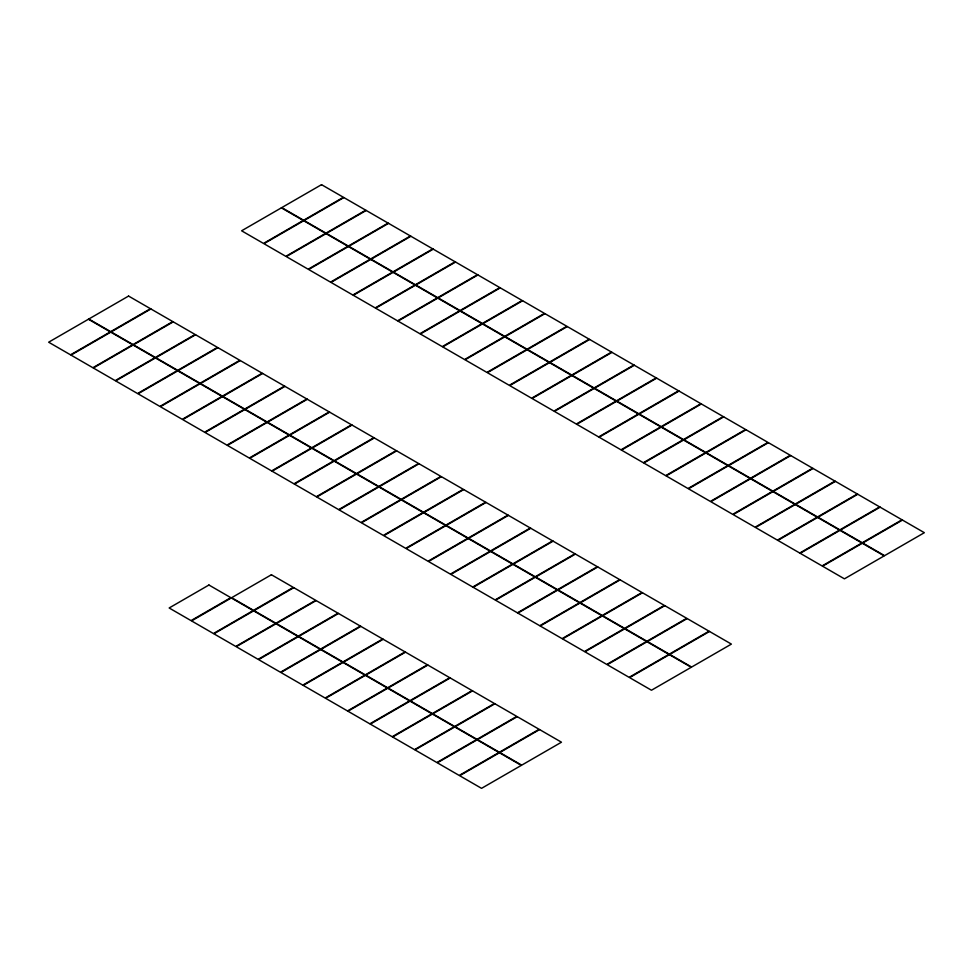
<?xml version="1.0" encoding="UTF-8"?>
<svg xmlns="http://www.w3.org/2000/svg" width="973" height="973" viewBox="0 0 973 973"><rect width="100%" height="100%" fill="white"/><g stroke="black" fill="none" stroke-linecap="round" stroke-linejoin="round"><path stroke-width="1.46" d="M88.421 319.241L48.65 342.204L70.53 354.829L110.302 331.878L88.421 319.241M128.57 296.06L88.798 319.022L110.679 331.647L150.45 308.696L128.57 296.06M281.367 207.845L241.608 230.796L263.488 243.432L303.248 220.47L281.367 207.845M321.528 184.663L281.756 207.614L303.637 220.251L343.408 197.288L321.528 184.663M110.764 332.146L70.993 355.096L92.873 367.733L132.644 344.77L110.764 332.146M150.912 308.964L111.141 331.915L133.021 344.551L172.793 321.589L150.912 308.964M303.71 220.737L263.951 243.7L285.831 256.337L325.59 233.374L303.71 220.737M343.87 197.555L304.099 220.518L325.979 233.155L365.751 210.192L343.87 197.555M133.106 345.038L93.335 368.001L115.215 380.638L154.987 357.675L133.106 345.038M173.255 321.856L133.496 344.819L155.376 357.456L195.135 334.493L173.255 321.856M326.064 233.642L286.293 256.604L308.173 269.229L347.945 246.266L326.064 233.642M366.213 210.46L326.441 233.423L348.322 246.047L388.093 223.097L366.213 210.46M155.449 357.942L115.678 380.905L137.558 393.53L177.329 370.579L155.449 357.942M195.597 334.761L155.838 357.723L177.718 370.348L217.478 347.397L195.597 334.761M348.407 246.534L308.636 269.497L330.516 282.134L370.287 259.171L348.407 246.534M388.555 223.352L348.784 246.315L370.664 258.952L410.436 235.989L388.555 223.352M177.791 370.847L138.032 393.797L159.913 406.434L199.672 383.471L177.791 370.847M217.94 347.665L178.181 370.616L200.061 383.253L239.82 360.29L217.94 347.665M370.749 259.438L330.978 282.401L352.858 295.038L392.63 272.075L370.749 259.438M410.898 236.257L371.127 259.219L393.019 271.856L432.778 248.893L410.898 236.257M200.134 383.739L160.375 406.702L182.255 419.339L222.014 396.376L200.134 383.739M240.295 360.557L200.523 383.52L222.403 396.157L262.175 373.194L240.295 360.557M393.092 272.343L353.321 295.293L375.201 307.93L414.972 284.967L393.092 272.343M433.24 249.161L393.481 272.124L415.362 284.748L455.121 261.786L433.24 249.161M222.476 396.643L182.717 419.606L204.598 432.231L244.357 409.28L222.476 396.643M262.637 373.462L222.866 396.425L244.746 409.049L284.517 386.099L262.637 373.462M415.435 285.235L375.663 308.198L397.556 320.835L437.315 297.872L415.435 285.235M455.583 262.053L415.824 285.016L437.704 297.653L477.463 274.69L455.583 262.053M244.831 409.536L205.06 432.499L226.94 445.135L266.711 422.173L244.831 409.536M284.98 386.366L245.208 409.317L267.089 421.954L306.86 398.991L284.98 386.366M437.777 298.139L398.018 321.102L419.898 333.727L459.657 310.776L437.777 298.139M477.925 274.958L438.166 297.92L460.047 310.545L499.818 287.594L477.925 274.958M267.174 422.44L227.402 445.403L249.283 458.04L289.054 435.077L267.174 422.44M307.322 399.258L267.551 422.221L289.431 434.858L329.202 411.895L307.322 399.258M460.12 311.044L420.36 333.994L442.241 346.631L482 323.668L460.12 311.044M500.28 287.862L460.509 310.813L482.389 323.45L522.16 300.487L500.28 287.862M289.516 435.345L249.745 458.307L271.625 470.932L311.396 447.969L289.516 435.345M329.665 412.163L289.893 435.126L311.774 447.75L351.545 424.8L329.665 412.163M482.462 323.936L442.703 346.899L464.583 359.536L504.355 336.573L482.462 323.936M522.623 300.754L482.851 323.717L504.732 336.354L544.503 313.391L522.623 300.754M311.859 448.237L272.087 471.2L293.968 483.836L333.739 460.874L311.859 448.237M352.007 425.055L312.248 448.018L334.128 460.655L373.887 437.692L352.007 425.055M504.817 336.84L465.045 359.803L486.926 372.428L526.697 349.477L504.817 336.84M544.965 313.659L505.194 336.622L527.074 349.246L566.845 326.296L544.965 313.659M334.201 461.141L294.43 484.104L316.31 496.729L356.082 473.778L334.201 461.141M374.35 437.959L334.59 460.922L356.471 473.559L396.23 450.596L374.35 437.959M527.159 349.745L487.388 372.695L509.268 385.332L549.04 362.37L527.159 349.745M567.308 326.563L527.536 349.514L549.417 362.151L589.188 339.188L567.308 326.563M356.544 474.046L316.784 496.996L338.665 509.633L378.424 486.67L356.544 474.046M396.692 450.864L356.933 473.815L378.813 486.451L418.585 463.489L396.692 450.864M549.502 362.637L509.73 385.6L531.611 398.237L571.382 375.274L549.502 362.637M589.65 339.455L549.891 362.418L571.771 375.055L611.531 352.092L589.65 339.455M208.927 585.016L169.156 607.979L191.036 620.616L230.808 597.653L208.927 585.016M378.886 486.938L339.127 509.901L361.007 522.537L400.767 499.575L378.886 486.938M419.047 463.756L379.275 486.719L401.156 499.356L440.927 476.393L419.047 463.756M571.844 375.542L532.073 398.504L553.953 411.129L593.725 388.178L571.844 375.542M611.993 352.36L572.233 375.323L594.114 387.947L633.873 364.997L611.993 352.36M231.306 597.945L191.547 620.908L213.428 633.545L253.187 610.582L231.306 597.945M271.418 574.739L231.647 597.702L253.527 610.339L293.299 587.376L271.418 574.739M401.229 499.842L361.469 522.805L383.35 535.43L423.109 512.479L401.229 499.842M441.389 476.661L401.618 499.623L423.498 512.248L463.27 489.297L441.389 476.661M594.187 388.446L554.415 411.397L576.308 424.033L616.067 401.071L594.187 388.446M634.335 365.264L594.576 388.215L616.456 400.852L656.216 377.889L634.335 365.264M253.649 610.849L213.89 633.812L235.77 646.437L275.541 623.486L253.649 610.849M293.81 587.668L254.038 610.63L275.918 623.255L315.69 600.305L293.81 587.668M423.583 512.747L383.812 535.697L405.692 548.334L445.464 525.371L423.583 512.747M463.732 489.565L423.96 512.516L445.841 525.152L485.612 502.19L463.732 489.565M616.529 401.338L576.77 424.301L598.65 436.938L638.41 413.975L616.529 401.338M656.69 378.156L616.918 401.119L638.799 413.756L678.57 390.793L656.69 378.156M276.004 623.754L236.232 646.704L258.113 659.341L297.884 636.378L276.004 623.754M316.152 600.572L276.381 623.523L298.261 636.16L338.032 613.197L316.152 600.572M445.926 525.639L406.155 548.602L428.035 561.239L467.806 538.276L445.926 525.639M486.074 502.457L446.303 525.42L468.183 538.057L507.955 515.094L486.074 502.457M638.872 414.243L599.113 437.205L620.993 449.83L660.752 426.879L638.872 414.243M679.032 391.061L639.261 414.024L661.141 426.648L700.913 403.698L679.032 391.061M298.346 636.646L258.575 659.609L280.455 672.246L320.226 649.283L298.346 636.646M338.495 613.464L298.723 636.427L320.604 649.064L360.375 626.101L338.495 613.464M468.268 538.543L428.497 561.506L450.377 574.131L490.149 551.18L468.268 538.543M508.417 515.362L468.645 538.324L490.538 550.949L530.297 527.998L508.417 515.362M661.214 427.147L621.455 450.098L643.335 462.734L683.107 439.772L661.214 427.147M701.375 403.965L661.604 426.916L683.484 439.553L723.255 416.59L701.375 403.965M320.689 649.55L280.917 672.513L302.798 685.138L342.569 662.187L320.689 649.55M360.837 626.369L321.078 649.332L342.958 661.956L382.717 639.006L360.837 626.369M490.611 551.448L450.84 574.398L472.72 587.035L512.491 564.072L490.611 551.448M530.759 528.266L491 551.217L512.88 563.854L552.64 540.891L530.759 528.266M683.569 440.039L643.798 463.002L665.678 475.639L705.449 452.676L683.569 440.039M723.717 416.858L683.946 439.82L705.826 452.457L745.598 429.494L723.717 416.858M343.031 662.455L303.26 685.406L325.14 698.042L364.911 675.08L343.031 662.455M383.18 639.273L343.42 662.224L365.301 674.861L405.06 651.898L383.18 639.273M512.953 564.34L473.182 587.303L495.075 599.94L534.834 576.977L512.953 564.34M553.102 541.158L513.343 564.121L535.223 576.758L574.982 553.795L553.102 541.158M705.912 452.944L666.14 475.906L688.02 488.531L727.792 465.581L705.912 452.944M746.06 429.762L706.289 452.725L728.169 465.349L767.94 442.399L746.06 429.762M365.374 675.347L325.614 698.31L347.495 710.947L387.254 687.984L365.374 675.347M405.522 652.165L365.763 675.128L387.643 687.765L427.402 664.802L405.522 652.165M535.296 577.244L495.537 600.207L517.417 612.832L557.176 589.881L535.296 577.244M575.444 554.063L535.685 577.025L557.565 589.65L597.337 566.7L575.444 554.063M728.254 465.848L688.483 488.799L710.363 501.436L750.134 478.473L728.254 465.848M768.402 442.666L728.643 465.617L750.524 478.254L790.283 455.291L768.402 442.666M387.716 688.252L347.957 711.214L369.837 723.839L409.597 700.876L387.716 688.252M427.877 665.07L388.105 688.033L409.986 700.657L449.757 677.707L427.877 665.07M557.638 590.149L517.879 613.099L539.76 625.736L579.519 602.774L557.638 590.149M597.799 566.967L558.028 589.918L579.908 602.555L619.679 579.592L597.799 566.967M750.597 478.74L710.825 501.703L732.705 514.34L772.477 491.377L750.597 478.74M790.745 455.559L750.986 478.521L772.866 491.158L812.625 468.195L790.745 455.559M410.059 701.144L370.299 724.107L392.18 736.743L431.939 713.781L410.059 701.144M450.219 677.962L410.448 700.925L432.328 713.562L472.1 690.599L450.219 677.962M579.981 603.041L540.222 626.004L562.102 638.641L601.873 615.678L579.981 603.041M620.142 579.859L580.37 602.822L602.251 615.459L642.022 592.496L620.142 579.859M772.939 491.645L733.18 514.608L755.06 527.232L794.819 504.282L772.939 491.645M813.087 468.463L773.328 491.426L795.209 504.05L834.968 481.1L813.087 468.463M432.413 714.048L392.642 737.011L414.522 749.648L454.294 726.685L432.413 714.048M472.562 690.866L432.79 713.829L454.671 726.466L494.442 703.503L472.562 690.866M602.336 615.945L562.564 638.908L584.445 651.533L624.216 628.582L602.336 615.945M642.484 592.764L602.713 615.727L624.593 628.351L664.364 605.401L642.484 592.764M795.282 504.549L755.522 527.5L777.403 540.137L817.162 517.174L795.282 504.549M835.442 481.367L795.671 504.318L817.551 516.955L857.322 493.992L835.442 481.367M454.756 726.953L414.985 749.903L436.865 762.54L476.636 739.577L454.756 726.953M494.904 703.771L455.133 726.734L477.013 739.358L516.785 716.396L494.904 703.771M624.678 628.85L584.907 651.801L606.787 664.437L646.559 641.475L624.678 628.85M664.827 605.668L625.055 628.619L646.936 641.256L686.707 618.293L664.827 605.668M817.624 517.441L777.865 540.404L799.745 553.041L839.504 530.078L817.624 517.441M857.785 494.26L818.013 517.222L839.894 529.859L879.665 506.897L857.785 494.26M477.098 739.845L437.327 762.808L459.207 775.445L498.979 752.482L477.098 739.845M517.247 716.663L477.475 739.626L499.356 752.263L539.127 729.3L517.247 716.663M647.021 641.742L607.249 664.705L629.13 677.342L668.901 654.379L647.021 641.742M687.169 618.56L647.41 641.523L669.29 654.16L709.049 631.197L687.169 618.56M839.979 530.346L800.207 553.309L822.088 565.933L861.859 542.983L839.979 530.346M880.127 507.164L840.356 530.127L862.236 542.752L902.007 519.801L880.127 507.164M499.441 752.749L459.67 775.712L481.55 788.337L521.321 765.386L499.441 752.749M539.589 729.568L499.83 752.53L521.71 765.155L561.47 742.204L539.589 729.568M669.363 654.647L629.592 677.609L651.472 690.234L691.244 667.283L669.363 654.647M709.512 631.465L669.752 654.428L691.633 667.052L731.392 644.102L709.512 631.465M862.321 543.25L822.55 566.201L844.43 578.838L884.202 555.875L862.321 543.25M902.47 520.069L862.698 543.019L884.579 555.656L924.35 532.693L902.47 520.069"/></g></svg>
